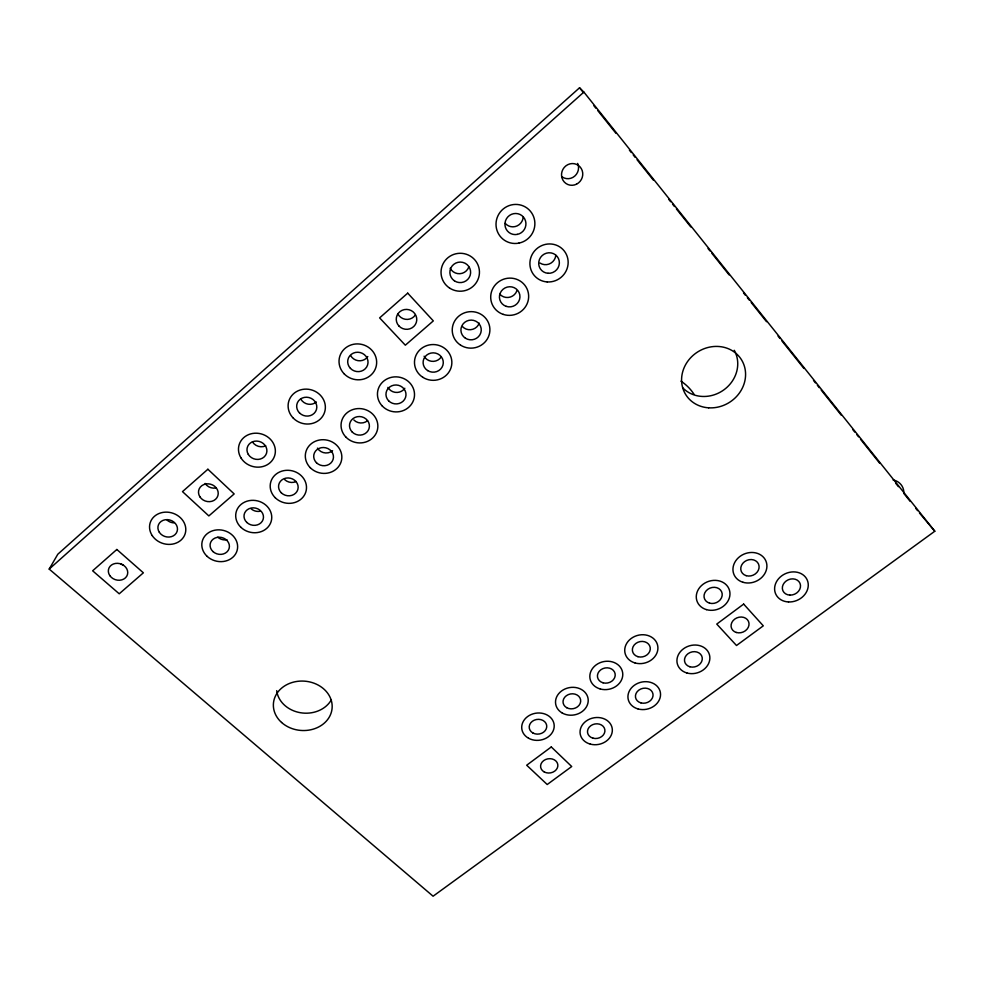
<?xml version="1.0" encoding="UTF-8"?>
<svg xmlns="http://www.w3.org/2000/svg" width="984" height="984" viewBox="0 0 984 984"><rect width="100%" height="100%" fill="white"/><g stroke="black" fill="none" stroke-linecap="round" stroke-linejoin="round"><path stroke-width="1.48" d="M49.2 569.084L57.81 554.226L579.539 87.785L583.881 92.09L934.8 531.225L433.083 896.215L49.2 569.084L583.881 92.09M893.115 480.032L894.554 480.29A17.54 14.76 -31 0 1 903.829 491.877M934.8 531.225L919.45 512.984M579.539 87.785L583.377 92.582M593.918 105.768L595.837 108.166M597.755 110.565L615.984 133.357M629.403 150.158L631.322 152.557M633.241 154.955L635.16 157.354M637.079 159.752L653.376 180.146M668.714 199.334L670.633 201.732M672.552 204.131L674.471 206.529M676.389 208.928L690.78 226.923M708.037 248.522L709.956 250.92M711.875 253.318L729.132 274.905M743.51 292.9L745.429 295.298M747.348 297.697L749.267 300.095M751.186 302.494L766.536 321.694M778.036 336.085L779.955 338.484M781.874 340.882L803.928 368.471M813.522 380.464L815.441 382.862M817.36 385.273L819.266 387.671M821.185 390.07L841.332 415.26M852.833 429.651L854.752 432.05M856.67 434.448L858.589 436.847M860.508 439.245L879.684 463.243M895.76 483.341L898.404 486.662M903.706 493.291L910.188 501.397M915.747 508.347L917.605 510.671M296.184 481.508A9.619 8.721 12.9 0 1 284.659 479.602M332.567 450.709A9.68 8.905 11.7 0 1 317.463 448.138M367.561 420.672A9.729 9.09 10 0 1 353.859 419.996M404.818 388.262A9.791 9.274 7.3 0 1 387.917 387.401M441.115 357.118A9.852 9.471 2.4 0 1 424.104 356.208M479.22 323.133A9.926 9.655 -7.3 0 1 462.382 326.516M331.374 699.772A28.794 24.329 4.6 0 1 300.514 712.736A28.794 24.329 4.6 0 1 276.713 690.657M516.883 290.797A10.049 9.803 -24.5 0 1 499.872 294.228M734.261 350.292A32.078 29.2 -33.5 0 1 723.904 389.836A32.078 29.2 -33.5 0 1 682.699 387.77M555.825 255.287A10.209 9.914 -41.5 0 1 540.007 263.036M122.988 564.865A9.594 8.192 17.5 0 1 120.675 563.955M173.885 522.861A9.668 8.45 17.5 0 1 167.059 520.081M216.025 487.978A9.729 8.659 17.5 0 1 205.127 483.427M265.717 445.789A9.803 8.918 17.4 0 1 252.445 441.877M316.344 401.976A9.877 9.188 16.9 0 1 300.944 399.295M367.807 356.54A9.963 9.459 15.9 0 1 350.661 355.618M415.273 315.052A10.037 9.729 13.3 0 1 397.966 314.08M468.827 266.898A10.123 10.024 -4 0 1 450.192 268.214M523.205 217.206A10.369 10.172 -57.2 0 1 505.247 223.38M577.645 163.418A10.701 10.271 -63.6 0 1 562.208 176.948M226.96 539.736A9.52 8.364 14.1 0 1 217.808 537.178M260.133 511.249A9.569 8.536 13.6 0 1 250.945 508.642M680.989 381.177A52.718 48.154 -25.5 0 1 694.015 394.252M116.838 549.478L92.644 570.806L119.224 593.795L143.369 572.811L116.838 549.478M207.882 469.245L182.495 491.619L208.854 515.923L234.167 493.931L207.882 469.245M407.708 293.146L379.627 317.893L405.334 345.199L433.317 320.895L407.708 293.146M551.286 746.954L526.686 765.22L547.202 784.519L571.716 766.524L551.286 746.954M743.658 604.09L716.758 624.077L736.499 645.504L763.289 625.836L743.658 604.09M640.928 702.884A8.893 7.454 -13.9 0 0 652.982 694.04A8.893 7.454 -13.9 0 0 638.837 690.128A8.893 7.454 -13.9 0 0 640.928 702.884M590.314 744.113A16.236 13.505 -11 0 0 612.159 728.135A16.236 13.505 -11 0 0 586.12 721.087A16.236 13.505 -11 0 0 590.314 744.113M246.861 522.479A9.803 8.708 13.2 0 0 263.159 519.294A9.803 8.708 13.2 0 0 251.203 508.027A9.803 8.708 13.2 0 0 246.861 522.479M532.922 732.994A8.807 7.38 -8.1 0 0 546.723 727.028A8.807 7.38 -8.1 0 0 534.275 720.177A8.807 7.38 -8.1 0 0 532.922 732.994M281.35 492.861A9.852 8.893 12.4 0 0 297.808 489.638A9.852 8.893 12.4 0 0 285.901 478.138A9.852 8.893 12.4 0 0 281.35 492.861M281.572 722.465A29.434 24.711 4.4 0 0 331.018 713.314A29.434 24.711 4.4 0 0 295.717 681.629A29.434 24.711 4.4 0 0 281.572 722.465M635.049 662.958A16.753 14.28 -14.9 0 0 657.767 646.094A16.753 14.28 -14.9 0 0 631.15 638.493A16.753 14.28 -14.9 0 0 635.049 662.958M637.952 656.685A9.053 7.724 -14.9 0 0 650.215 647.546A9.053 7.724 -14.9 0 0 635.812 643.462A9.053 7.724 -14.9 0 0 637.952 656.685M742.945 582.27A17.343 14.871 -23 0 0 766.831 564.545A17.343 14.871 -23 0 0 740.005 556.403A17.343 14.871 -23 0 0 742.945 582.27M746.179 575.665A9.373 8.044 -23 0 0 759.07 566.046A9.373 8.044 -23 0 0 744.544 561.679A9.373 8.044 -23 0 0 746.179 575.665M576.513 184.18A10.972 10.529 -61.9 0 0 578.346 165.386A10.972 10.529 -61.9 0 0 561.569 173.713A10.972 10.529 -61.9 0 0 576.513 184.18M293.33 418.175A18.733 17.343 16.2 0 0 324.646 412.087A18.733 17.343 16.2 0 0 302.236 389.479A18.733 17.343 16.2 0 0 293.33 418.175M240.932 457.831A18.585 16.826 16.8 0 0 272.888 459.479A18.585 16.826 16.8 0 0 256.935 433.218A18.585 16.826 16.8 0 0 240.932 457.831M240.969 527.375A18.13 16.101 13.2 0 0 271.141 521.557A18.13 16.101 13.2 0 0 249.075 500.671A18.13 16.101 13.2 0 0 240.969 527.375M152.225 535.603A18.327 15.916 17.1 0 0 183.614 537.055A18.327 15.916 17.1 0 0 167.182 512.147A18.327 15.916 17.1 0 0 152.225 535.603M344.092 373.76A18.88 17.884 14.9 0 0 375.839 367.561A18.88 17.884 14.9 0 0 353.588 344.265A18.88 17.884 14.9 0 0 344.092 373.76M207.181 556.39A18.032 15.769 13.7 0 0 237.07 550.646A18.032 15.769 13.7 0 0 214.918 530.179A18.032 15.769 13.7 0 0 207.181 556.39M518.863 243.122A19.655 19.299 -53.3 0 0 530.29 211.093A19.655 19.299 -53.3 0 0 497.166 217.648A19.655 19.299 -53.3 0 0 518.863 243.122M449.54 288.029A19.213 18.967 -4.7 0 0 479.405 273.503A19.213 18.967 -4.7 0 0 451.779 255.237A19.213 18.967 -4.7 0 0 449.54 288.029M547.19 281.928A19.372 18.782 -39.3 0 0 566.44 254.548A19.372 18.782 -39.3 0 0 533.451 252.384A19.372 18.782 -39.3 0 0 547.19 281.928M460.524 345.101A18.844 18.241 -7.3 0 0 489.86 331.042A18.844 18.241 -7.3 0 0 462.837 313.539A18.844 18.241 -7.3 0 0 460.524 345.101M275.348 497.842A18.229 16.445 12.4 0 0 305.827 491.963A18.229 16.445 12.4 0 0 283.847 470.635A18.229 16.445 12.4 0 0 275.348 497.842M382.272 406.023A18.561 17.527 6.6 0 0 413.649 399.922A18.561 17.527 6.6 0 0 392.013 377.204A18.561 17.527 6.6 0 0 382.272 406.023M503.254 314.388A19.053 18.548 -22.9 0 0 528.359 293.084A19.053 18.548 -22.9 0 0 497.437 282.74A19.053 18.548 -22.9 0 0 503.254 314.388M310.354 467.781A18.339 16.802 11.2 0 0 341.116 461.828A18.339 16.802 11.2 0 0 319.247 440.057A18.339 16.802 11.2 0 0 310.354 467.781M345.987 437.179A18.45 17.159 9.4 0 0 377.057 431.152A18.45 17.159 9.4 0 0 355.298 408.913A18.45 17.159 9.4 0 0 345.987 437.179M422.899 377.352A18.684 17.884 1.8 0 0 451.828 363.539A18.684 17.884 1.8 0 0 424.805 346.417A18.684 17.884 1.8 0 0 422.899 377.352M638.062 708.947A16.445 13.788 -13.9 0 0 660.399 692.613A16.445 13.788 -13.9 0 0 634.262 685.331A16.445 13.788 -13.9 0 0 638.062 708.947M528.58 738.246A16.297 13.641 -8.1 0 0 554.14 727.262A16.297 13.641 -8.1 0 0 531.163 714.532A16.297 13.641 -8.1 0 0 528.58 738.246M686.906 672.982A16.691 14.071 -17.2 0 0 709.759 656.266A16.691 14.071 -17.2 0 0 683.511 648.764A16.691 14.071 -17.2 0 0 686.906 672.982M600.252 688.972A16.58 14.071 -12.4 0 0 622.601 672.38A16.58 14.071 -12.4 0 0 596.058 664.95A16.58 14.071 -12.4 0 0 600.252 688.972M706.377 609.613A17.134 14.686 -20.2 0 0 729.87 592.183A17.134 14.686 -20.2 0 0 703.105 584.225A17.134 14.686 -20.2 0 0 706.377 609.613M562.27 713.031A16.433 13.862 -10.2 0 0 588.137 701.875A16.433 13.862 -10.2 0 0 565.173 688.898A16.433 13.862 -10.2 0 0 562.27 713.031M788.516 601.95A17.245 14.563 -23.9 0 0 807.261 580.068A17.245 14.563 -23.9 0 0 778.541 578.777A17.245 14.563 -23.9 0 0 788.516 601.95M708.677 407.819A32.878 29.803 -32.8 0 0 743.424 363.526A32.878 29.803 -32.8 0 0 688.652 360.082A32.878 29.803 -32.8 0 0 708.677 407.819M316.454 462.714A9.914 9.077 11.2 0 0 333.084 459.454A9.914 9.077 11.2 0 0 321.227 447.708A9.914 9.077 11.2 0 0 316.454 462.714M689.907 666.771A9.028 7.601 -17.2 0 0 702.232 657.718A9.028 7.601 -17.2 0 0 688.037 653.684A9.028 7.601 -17.2 0 0 689.907 666.771M603.057 682.81A8.967 7.614 -12.4 0 0 615.123 673.819A8.967 7.614 -12.4 0 0 600.757 669.833A8.967 7.614 -12.4 0 0 603.057 682.81M352.198 432.025A9.975 9.274 9.4 0 0 368.988 428.729A9.975 9.274 9.4 0 0 357.192 416.724A9.975 9.274 9.4 0 0 352.198 432.025M709.501 603.118A9.262 7.934 -20.2 0 0 722.17 593.672A9.262 7.934 -20.2 0 0 707.693 589.404A9.262 7.934 -20.2 0 0 709.501 603.118M566.698 707.693A8.881 7.491 -10.2 0 0 580.658 701.629A8.881 7.491 -10.2 0 0 568.235 694.643A8.881 7.491 -10.2 0 0 566.698 707.693M388.594 400.771A10.037 9.471 6.6 0 0 405.543 397.425A10.037 9.471 6.6 0 0 393.821 385.174A10.037 9.471 6.6 0 0 388.594 400.771M593.044 738.197A8.77 7.306 -11 0 0 604.828 729.538A8.77 7.306 -11 0 0 590.732 725.761A8.77 7.306 -11 0 0 593.044 738.197M789.881 595.111A9.323 7.872 -23.9 0 0 799.98 583.266A9.323 7.872 -23.9 0 0 784.457 582.589A9.323 7.872 -23.9 0 0 789.881 595.111M427.659 370.587A10.098 9.668 1.8 0 0 443.28 363.084A10.098 9.668 1.8 0 0 428.643 353.871A10.098 9.668 1.8 0 0 427.659 370.587M544.226 771.936A8.671 7.146 -8.4 0 0 557.83 766.118A8.671 7.146 -8.4 0 0 545.616 759.5A8.671 7.146 -8.4 0 0 544.226 771.936M736.401 632.491A9.164 7.737 -20.4 0 0 748.996 623.229A9.164 7.737 -20.4 0 0 734.753 619.084A9.164 7.737 -20.4 0 0 736.401 632.491M465.407 338.201A10.184 9.865 -7.3 0 0 481.238 330.562A10.184 9.865 -7.3 0 0 466.613 321.141A10.184 9.865 -7.3 0 0 465.407 338.201M506.243 306.368A10.295 10.024 -22.9 0 0 519.786 294.819A10.295 10.024 -22.9 0 0 503.045 289.271A10.295 10.024 -22.9 0 0 506.243 306.368M548.076 273.294A10.467 10.147 -39.2 0 0 558.432 258.472A10.467 10.147 -39.2 0 0 540.597 257.353A10.467 10.147 -39.2 0 0 548.076 273.294M109.851 575.665A9.828 8.339 17.1 0 0 126.653 576.366A9.828 8.339 17.1 0 0 117.6 563.315A9.828 8.339 17.1 0 0 109.851 575.665M159.347 532.319A9.902 8.61 17.1 0 0 176.32 533.07A9.902 8.61 17.1 0 0 167.403 519.626A9.902 8.61 17.1 0 0 159.347 532.319M199.887 496.809A9.975 8.831 17 0 0 216.997 497.609A9.975 8.831 17 0 0 208.202 483.833A9.975 8.831 17 0 0 199.887 496.809M248.3 454.399A10.049 9.102 16.8 0 0 265.582 455.26A10.049 9.102 16.8 0 0 256.922 441.078A10.049 9.102 16.8 0 0 248.3 454.399M299.517 412.948A10.123 9.373 16.2 0 0 316.43 409.615A10.123 9.373 16.2 0 0 304.29 397.413A10.123 9.373 16.2 0 0 299.517 412.948M350.439 368.385A10.209 9.668 14.9 0 0 367.598 364.99A10.209 9.668 14.9 0 0 355.531 352.432A10.209 9.668 14.9 0 0 350.439 368.385M398.914 325.975A10.283 9.951 11.8 0 0 416.293 322.518A10.283 9.951 11.8 0 0 404.326 309.603A10.283 9.951 11.8 0 0 398.914 325.975M454.485 280.883A10.381 10.258 -4.7 0 0 470.61 272.986A10.381 10.258 -4.7 0 0 455.653 263.146A10.381 10.258 -4.7 0 0 454.485 280.883M517.326 234.389A10.627 10.43 -53.3 0 0 523.451 217.07A10.627 10.43 -53.3 0 0 505.555 220.662A10.627 10.43 -53.3 0 0 517.326 234.389M212.975 551.569A9.742 8.524 13.7 0 0 229.124 548.432A9.742 8.524 13.7 0 0 217.12 537.399A9.742 8.524 13.7 0 0 212.975 551.569"/></g></svg>
